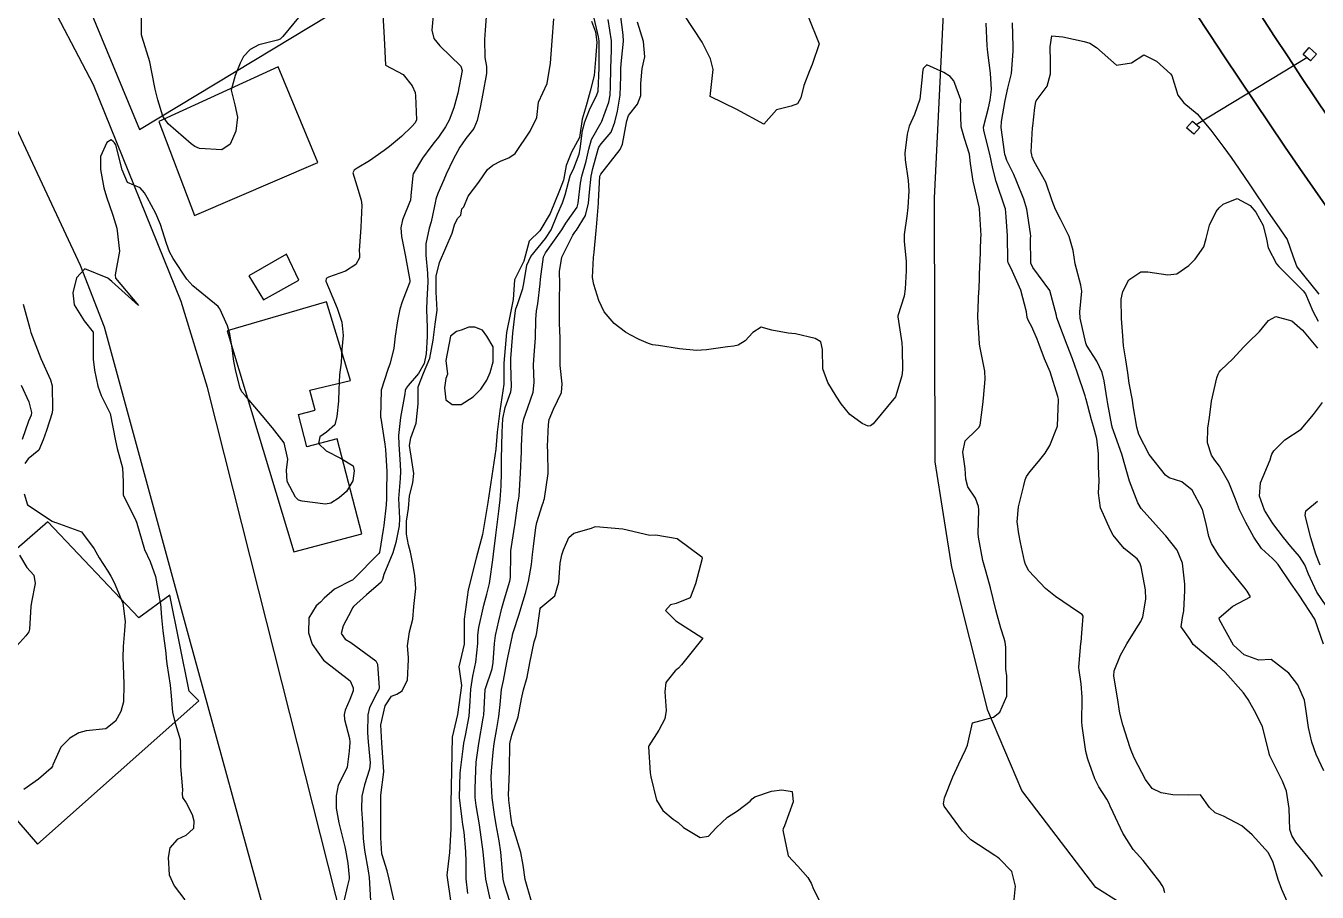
# Model space of a CAD drawing. Header units: metres. Extents: x 318500 to 325275, y 7408834 to 7428799.
# Drawn here: x 323110.9 to 323206.3, y 7421034.1 to 7421098.1 of the extents above; entities that cross this region are included whole.
import ezdxf

# ---------------------------------------------------------------- set-up
doc = ezdxf.new("R2010")
doc.units = ezdxf.units.M
doc.header["$MEASUREMENT"] = 0
for name, color, linetype in [('Curvas de Nivel 1m', 11, 'Continuous'), ('Curvas de Nivel 5m', 15, 'Continuous'), ('Divisas', 45, 'Continuous'), ('Edificações', 30, 'Continuous'), ('Hidrografia', 140, 'Continuous'), ('Linha Férrea', 20, 'Continuous'), ('Pórticos', 45, 'Continuous'), ('Vias Primárias', 230, 'Continuous')]:
    doc.layers.add(name, color=color, linetype=linetype)

msp = doc.modelspace()

# ---------------------------------------------------------------- linework, layer by layer
at = {"layer": 'Curvas de Nivel 1m', "flags": 128}
for points, elevation in [([(323137.288, 7421098.956), (323137.405, 7421097.212), (323137.49, 7421095.21), (323138.798, 7421094.505), (323139.475, 7421093.675), (323139.685, 7421093.178), (323139.7, 7421092.944), (323139.78, 7421091.177), (323139.678, 7421090.935), (323139.432, 7421090.665), (323138.666, 7421089.947), (323137.795, 7421089.204), (323137.407, 7421088.892), (323136.302, 7421088.13), (323135.393, 7421087.59), (323135.183, 7421087.451), (323135.084, 7421087.243), (323135.376, 7421086.302), (323135.7, 7421085.235), (323135.735, 7421084.853), (323135.681, 7421083.235), (323135.56, 7421081.484), (323135.569, 7421081.236), (323135.575, 7421080.967), (323135.299, 7421080.492), (323134.545, 7421079.993), (323133.284, 7421079.548), (323133.109, 7421079.436), (323133.092, 7421079.263), (323133.273, 7421078.775), (323133.922, 7421077.253), (323134.276, 7421076.213), (323134.374, 7421075.249), (323134.27, 7421074.193), (323134.217, 7421073.25), (323134.106, 7421072.331), (323134.041, 7421071.251), (323134.023, 7421070.39), (323133.892, 7421069.253), (323133.758, 7421068.636), (323133.133, 7421068.106), (323132.632, 7421067.763), (323132.551, 7421067.269), (323133.112, 7421066.724), (323134.183, 7421066.17), (323135.096, 7421065.619), (323135.178, 7421065.239), (323135.083, 7421064.515), (323134.614, 7421063.705), (323134.081, 7421063.25), (323133.468, 7421062.852), (323133.063, 7421062.779), (323131.344, 7421063.008), (323131.067, 7421063.074), (323130.837, 7421063.294), (323130.235, 7421064.457), (323130.188, 7421065.304), (323130.29, 7421066.114), (323130.003, 7421067.307), (323129.136, 7421068.413), (323128.378, 7421069.328), (323127.164, 7421070.771), (323126.89, 7421071.067), (323126.763, 7421071.346), (323126.44, 7421072.603), (323126.287, 7421073.354), (323126.165, 7421074.307), (323126, 7421075.358), (323125.83, 7421075.955), (323125.248, 7421077.204), (323125.187, 7421077.308), (323125.124, 7421077.372), (323123.273, 7421078.914), (323122.808, 7421079.405), (323121.797, 7421080.913), (323121.537, 7421081.418), (323121.309, 7421082.022), (323120.866, 7421083.427), (323120.533, 7421084.242), (323119.884, 7421085.442), (323119.693, 7421085.775), (323119.367, 7421086.156), (323118.447, 7421086.54), (323118.048, 7421087.47), (323117.577, 7421089.308), (323117.47, 7421089.479), (323117.411, 7421089.546), (323117.217, 7421089.678), (323116.915, 7421089.485), (323116.429, 7421088.455), (323116.435, 7421087.489), (323116.699, 7421086.154), (323116.888, 7421085.485), (323117.34, 7421084.132), (323117.546, 7421083.477), (323117.639, 7421083.161), (323117.843, 7421081.472), (323117.524, 7421079.718), (323117.544, 7421079.476), (323119.25, 7421077.45), (323117.276, 7421079.23), (323116.991, 7421079.483), (323115.287, 7421080.167), (323114.674, 7421079.509), (323114.397, 7421078.379), (323114.499, 7421077.511), (323115.232, 7421076.314), (323115.902, 7421075.493), (323115.909, 7421074.797), (323115.893, 7421073.493), (323115.999, 7421072.677), (323116.24, 7421071.484), (323116.481, 7421070.798), (323117.15, 7421069.47), (323117.545, 7421067.466), (323117.683, 7421066.892), (323118.061, 7421065.46), (323118.121, 7421064.419), (323118.11, 7421063.46), (323119.042, 7421061.568), (323119.1, 7421061.449), (323119.121, 7421061.367), (323119.684, 7421059.44), (323120.116, 7421058.549), (323120.51, 7421057.427), (323120.853, 7421055.53), (323120.866, 7421055.421), (323120.945, 7421054.42), (323121.055, 7421053.418), (323121.274, 7421051.775), (323121.289, 7421051.414), (323121.33, 7421050.988), (323121.581, 7421049.409), (323121.65, 7421048.626), (323121.758, 7421047.406), (323121.972, 7421046.534), (323122.315, 7421045.398), (323122.358, 7421043.845), (323122.34, 7421043.397), (323122.494, 7421041.675), (323122.486, 7421041.394), (323122.493, 7421041.12), (323122.763, 7421040.734), (323123.22, 7421039.85), (323123.347, 7421039.384), (323123.301, 7421038.825), (323122.734, 7421038.313), (323122.103, 7421038.026), (323121.563, 7421037.407), (323121.429, 7421036.69), (323121.525, 7421035.407), (323121.88, 7421034.6), (323122.672, 7421033.569)], 736), ([(323131.54, 7421099.29), (323129.916, 7421097.314), (323129.708, 7421097.126), (323129.516, 7421097.049), (323128.14, 7421096.705), (323127.505, 7421096.366), (323126.997, 7421095.848), (323126.747, 7421095.351), (323126.394, 7421094.439), (323126.106, 7421093.36), (323126.371, 7421092.278), (323126.551, 7421091.353), (323126.445, 7421090.335), (323126.01, 7421089.361), (323125.404, 7421088.962), (323123.748, 7421089.052), (323123.407, 7421089.204), (323123.136, 7421089.403), (323121.432, 7421090.877), (323121.055, 7421091.426), (323120.665, 7421092.644), (323120.475, 7421093.435), (323120.232, 7421094.685), (323120.086, 7421095.441), (323119.517, 7421097.267), (323119.481, 7421097.451), (323119.462, 7421099.374)], 737), ([(323144.963, 7421099.109), (323144.852, 7421097.788), (323144.805, 7421097.111), (323144.843, 7421095.766), (323144.955, 7421095.108), (323144.959, 7421094.582), (323144.689, 7421093.112), (323144.484, 7421092.086), (323144.255, 7421091.118), (323144.022, 7421090.53), (323143.42, 7421089.788), (323143.147, 7421089.401), (323142.998, 7421089.136), (323142.503, 7421088.245), (323141.973, 7421087.151), (323141.794, 7421086.743), (323141.368, 7421085.716), (323141.219, 7421085.305), (323141.186, 7421085.162), (323140.857, 7421083.645), (323140.723, 7421083.166), (323140.475, 7421082.012), (323140.478, 7421081.168), (323140.604, 7421079.853), (323140.63, 7421079.166), (323140.558, 7421077.87), (323140.523, 7421077.167), (323140.568, 7421075.835), (323140.567, 7421075.167), (323140.488, 7421073.89), (323140.347, 7421073.169), (323139.94, 7421072.421), (323139.176, 7421071.553), (323139.01, 7421071.345), (323138.954, 7421071.183), (323138.912, 7421070.929), (323138.593, 7421069.188), (323138.456, 7421067.864), (323138.478, 7421067.19), (323138.579, 7421065.707), (323138.601, 7421065.187), (323138.573, 7421064.676), (323138.464, 7421063.189), (323138.52, 7421061.716), (323138.497, 7421061.188), (323138.252, 7421059.961), (323138.028, 7421059.195), (323137.379, 7421057.589), (323137.265, 7421057.206), (323137.182, 7421057.012), (323136.984, 7421056.843), (323136.101, 7421056.095), (323135.141, 7421055.228), (323135.059, 7421055.129), (323134.955, 7421054.908), (323134.377, 7421053.8), (323134.212, 7421053.241), (323134.512, 7421052.822), (323134.923, 7421052.558), (323136.773, 7421051.211), (323136.906, 7421050.96), (323137.029, 7421049.208), (323136.998, 7421049.088), (323136.875, 7421048.868), (323136.315, 7421047.758), (323136.183, 7421047.217), (323136.154, 7421045.9), (323136.207, 7421045.216), (323136.356, 7421043.665), (323136.314, 7421043.215), (323135.946, 7421042.055), (323135.749, 7421041.22), (323135.723, 7421040.258), (323135.792, 7421039.22), (323135.855, 7421038.097), (323135.952, 7421037.218), (323136.215, 7421035.697), (323136.28, 7421035.214), (323136.393, 7421033.493)], 734), ([(323143.581, 7421034.018), (323143.454, 7421035.119), (323143.463, 7421036.364), (323143.439, 7421037.119), (323143.298, 7421038.565), (323143.22, 7421039.123), (323143.151, 7421039.521), (323142.962, 7421041.127), (323143.02, 7421042.903), (323143.044, 7421043.126), (323143.234, 7421044.714), (323143.292, 7421045.123), (323143.404, 7421045.69), (323143.668, 7421047.118), (323143.749, 7421048.234), (323143.788, 7421049.116), (323143.942, 7421050.066), (323144.177, 7421051.111), (323144.305, 7421052.491), (323144.316, 7421053.109), (323144.386, 7421053.661), (323144.701, 7421055.104), (323144.754, 7421055.312), (323144.976, 7421056.141), (323145.173, 7421056.912), (323145.208, 7421057.098), (323145.426, 7421058.675), (323145.471, 7421059.095), (323145.64, 7421060.484), (323145.725, 7421061.093), (323145.874, 7421062.275), (323145.959, 7421063.091), (323146.034, 7421064.137), (323146.058, 7421065.09), (323146.076, 7421066.119), (323146.096, 7421067.09), (323146.119, 7421068.107), (323146.173, 7421069.09), (323146.333, 7421069.914), (323146.752, 7421071.084), (323146.814, 7421071.445), (323146.747, 7421073.085), (323146.754, 7421073.537), (323146.878, 7421075.084), (323146.907, 7421075.409), (323147.095, 7421077.082), (323147.129, 7421077.204), (323147.257, 7421077.519), (323147.633, 7421078.716), (323147.712, 7421079.074), (323147.944, 7421080.426), (323148.225, 7421081.066), (323149.324, 7421082.4), (323149.732, 7421083.044), (323150.197, 7421084.188), (323150.567, 7421085.032), (323150.766, 7421085.632), (323151.142, 7421087.024), (323151.396, 7421087.595), (323151.802, 7421088.62), (323151.881, 7421089.015), (323152.055, 7421090.39), (323152.22, 7421091.012), (323152.569, 7421091.893), (323153.112, 7421093.004), (323153.195, 7421093.281), (323153.269, 7421095.002), (323153.274, 7421095.222), (323153.28, 7421097.002), (323153.232, 7421097.295), (323152.839, 7421099.007)], 734), ([(323146.674, 7421033.434), (323146.282, 7421034.672), (323146.189, 7421035.078), (323146.131, 7421035.646), (323146.017, 7421037.081), (323145.893, 7421037.922), (323145.672, 7421039.086), (323145.538, 7421039.869), (323145.381, 7421041.091), (323145.311, 7421042.573), (323145.335, 7421043.092), (323145.457, 7421044.454), (323145.529, 7421045.093), (323145.724, 7421046.208), (323145.877, 7421047.09), (323145.96, 7421047.993), (323146.071, 7421049.088), (323146.21, 7421049.767), (323146.467, 7421051.084), (323146.532, 7421051.466), (323146.868, 7421053.081), (323146.88, 7421053.131), (323146.933, 7421053.304), (323147.38, 7421054.648), (323147.502, 7421055.072), (323147.837, 7421056.207), (323148.06, 7421057.064), (323148.276, 7421058.335), (323148.352, 7421059.06), (323148.421, 7421059.657), (323148.611, 7421061.056), (323148.683, 7421061.418), (323149.065, 7421062.687), (323149.164, 7421062.953), (323149.194, 7421063.048), (323149.232, 7421063.208), (323149.518, 7421065.044), (323149.481, 7421066.678), (323149.468, 7421067.045), (323149.528, 7421068.661), (323149.582, 7421069.044), (323149.911, 7421069.792), (323150.488, 7421071.03), (323150.549, 7421071.66), (323150.393, 7421073.032), (323150.396, 7421073.848), (323150.41, 7421075.032), (323150.36, 7421076.152), (323150.345, 7421077.034), (323150.359, 7421077.938), (323150.364, 7421079.034), (323150.352, 7421079.976), (323150.525, 7421081.032), (323151.326, 7421082.643), (323151.479, 7421082.868), (323151.595, 7421083.017), (323152.267, 7421084.09), (323152.49, 7421085.009), (323152.556, 7421085.825), (323152.695, 7421087.007), (323152.822, 7421087.58), (323153.206, 7421089.002), (323153.258, 7421089.156), (323153.416, 7421089.392), (323154.155, 7421090.263), (323154.436, 7421090.985), (323154.639, 7421091.795), (323154.831, 7421092.98), (323154.876, 7421094.372), (323154.882, 7421094.979), (323154.921, 7421095.556), (323155.085, 7421096.977), (323155.057, 7421097.447), (323154.855, 7421098.98)], 736), ([(323168.709, 7421098.793), (323169.52, 7421096.78), (323169.02, 7421095.264), (323168.825, 7421094.79), (323168.387, 7421093.704), (323168.177, 7421092.799), (323167.921, 7421092.346), (323167.46, 7421092.171), (323166.368, 7421091.915), (323165.44, 7421090.84), (323163.456, 7421091.934), (323161.47, 7421092.89), (323161.692, 7421094.887), (323161.502, 7421095.666), (323160.89, 7421096.899), (323159.55, 7421098.92)], 738), ([(323183.915, 7421033.348), (323184.045, 7421034.58), (323183.769, 7421035.643), (323182.863, 7421036.598), (323182.721, 7421036.693), (323182.498, 7421036.827), (323180.741, 7421037.997), (323180.132, 7421038.629), (323178.777, 7421040.481), (323178.721, 7421040.651), (323178.784, 7421041.087), (323179.408, 7421042.641), (323179.84, 7421043.609), (323180.351, 7421044.627), (323180.482, 7421044.978), (323180.86, 7421046.62), (323182.421, 7421047.048), (323182.868, 7421047.407), (323183.397, 7421048.592), (323183.384, 7421050.112), (323183.32, 7421050.594), (323183.321, 7421052.208), (323183.279, 7421052.595), (323183.194, 7421052.848), (323182.95, 7421053.62), (323182.677, 7421054.603), (323182.585, 7421054.984), (323182.181, 7421056.608), (323181.859, 7421057.753), (323181.635, 7421058.614), (323181.303, 7421060.35), (323181.285, 7421060.618), (323181.32, 7421062.364), (323181.294, 7421062.618), (323181.076, 7421063.236), (323180.516, 7421064.06), (323180.368, 7421064.631), (323180.309, 7421065.425), (323180.155, 7421066.634), (323180.311, 7421067.454), (323181.145, 7421068.268), (323181.328, 7421068.438), (323181.422, 7421068.617), (323181.63, 7421070.151), (323181.681, 7421070.615), (323181.801, 7421072.004), (323181.767, 7421072.614), (323181.395, 7421074.451), (323181.372, 7421074.619), (323181.25, 7421076.62), (323181.338, 7421078.56), (323181.343, 7421078.619), (323181.41, 7421080.518), (323181.414, 7421080.619), (323181.486, 7421082.461), (323181.488, 7421082.618), (323181.381, 7421084.598), (323181.378, 7421084.62), (323181.362, 7421084.739), (323180.917, 7421086.627), (323180.713, 7421087.947), (323180.63, 7421088.638), (323180.273, 7421089.796), (323180.011, 7421090.644), (323179.962, 7421092.146), (323179.988, 7421092.645), (323179.484, 7421094.04), (323179.202, 7421094.369), (323178.752, 7421094.661), (323177.498, 7421095.232), (323177.224, 7421094.954), (323177.164, 7421094.685), (323177.151, 7421094.347), (323176.962, 7421092.685), (323176.58, 7421091.562), (323176.188, 7421090.693), (323176.026, 7421090.099), (323175.868, 7421088.695), (323175.881, 7421088.219), (323176.099, 7421086.693), (323176.147, 7421085.924), (323176.075, 7421084.693), (323175.999, 7421084.045), (323175.817, 7421082.695), (323175.813, 7421082.208), (323175.967, 7421080.693), (323175.971, 7421080.022), (323175.882, 7421078.694), (323175.813, 7421078.154), (323175.343, 7421076.699), (323175.332, 7421076.616), (323175.64, 7421074.696), (323175.67, 7421074.248), (323175.68, 7421072.695), (323175.629, 7421072.26), (323175.17, 7421070.7), (323173.527, 7421068.724), (323173.32, 7421068.555), (323173.147, 7421068.543), (323172.706, 7421068.737), (323171.798, 7421069.392), (323171.164, 7421070.183), (323170.797, 7421070.764), (323170.182, 7421071.773), (323169.812, 7421072.774), (323169.78, 7421074.216), (323169.65, 7421074.776), (323169.232, 7421075.011), (323167.786, 7421075.353), (323167.236, 7421075.401), (323166.041, 7421075.631), (323165.24, 7421075.857), (323164.631, 7421075.451), (323164.053, 7421074.852), (323163.547, 7421074.535), (323163.224, 7421074.461), (323162.755, 7421074.399), (323161.219, 7421074.173), (323160.458, 7421074.141), (323159.22, 7421074.264), (323157.663, 7421074.496), (323157.224, 7421074.559), (323156.924, 7421074.643), (323156.235, 7421074.955), (323155.559, 7421075.291), (323155.235, 7421075.475), (323154.391, 7421076.132), (323153.661, 7421076.994), (323153.262, 7421077.818), (323152.89, 7421079.004), (323152.781, 7421079.511), (323152.849, 7421081.005), (323152.922, 7421081.396), (323153.067, 7421083.003), (323153.087, 7421083.249), (323153.23, 7421085.001), (323153.234, 7421085.129), (323153.341, 7421087), (323153.347, 7421087.044), (323153.391, 7421087.148), (323154.83, 7421088.979), (323155.015, 7421089.377), (323155.31, 7421090.972), (323155.326, 7421091.088), (323155.448, 7421091.481), (323156.104, 7421092.317), (323156.355, 7421092.957), (323156.363, 7421093.841), (323156.447, 7421094.956), (323156.643, 7421095.812), (323156.56, 7421096.954), (323156.117, 7421098.386)], 737), ([(323195.058, 7421034.071), (323194.961, 7421034.436), (323194.878, 7421034.614), (323194.704, 7421034.884), (323193.455, 7421036.453), (323192.732, 7421037.286), (323191.964, 7421038.472), (323191.255, 7421040.001), (323191.038, 7421040.486), (323190.958, 7421040.664), (323190.785, 7421041.005), (323190.2, 7421041.905), (323189.892, 7421042.504), (323189.379, 7421043.955), (323189.236, 7421044.514), (323188.963, 7421046.414), (323188.95, 7421046.519), (323188.94, 7421046.598), (323188.97, 7421048.519), (323188.895, 7421049.507), (323188.73, 7421050.522), (323188.716, 7421050.719), (323188.873, 7421052.521), (323188.879, 7421052.582), (323188.947, 7421053.261), (323189.027, 7421054.519), (323188.962, 7421054.635), (323188.626, 7421054.862), (323186.981, 7421055.966), (323186.247, 7421056.551), (323185.009, 7421057.848), (323184.765, 7421058.322), (323184.69, 7421058.575), (323184.405, 7421059.954), (323184.271, 7421060.582), (323184.157, 7421061.48), (323184.261, 7421062.582), (323184.663, 7421064.154), (323184.751, 7421064.575), (323184.845, 7421064.823), (323185.099, 7421065.159), (323185.734, 7421065.937), (323186.225, 7421066.553), (323186.569, 7421067.108), (323187.15, 7421068.54), (323187.224, 7421070.485), (323187.218, 7421070.54), (323187.173, 7421070.745), (323186.597, 7421072.549), (323186.176, 7421073.517), (323185.775, 7421074.562), (323185.635, 7421074.965), (323185.243, 7421075.871), (323184.987, 7421076.314), (323184.899, 7421076.575), (323184.853, 7421076.979), (323184.418, 7421078.583), (323183.721, 7421080.176), (323183.498, 7421080.597), (323183.458, 7421080.744), (323183.447, 7421082.598), (323183.351, 7421083.994), (323183.287, 7421084.601), (323183.257, 7421084.705), (323182.606, 7421086.608), (323182.355, 7421087.566), (323182.15, 7421088.619), (323181.695, 7421090.367), (323181.679, 7421090.626), (323182.037, 7421092.046), (323182.166, 7421092.62), (323182.255, 7421093.395), (323182.19, 7421094.62), (323181.987, 7421096.149), (323181.95, 7421096.624), (323181.874, 7421098.296)], 738), ([(323204.584, 7421032.389), (323203.719, 7421034.315), (323203.439, 7421035.051), (323203.071, 7421036.325), (323202.73, 7421037.026), (323201.51, 7421038.349), (323200.76, 7421039.016), (323199.408, 7421039.736), (323198.774, 7421039.99), (323198.378, 7421040.386), (323197.712, 7421041.318), (323196.789, 7421041.279), (323195.669, 7421041.307), (323194.79, 7421041.459), (323194.136, 7421041.789), (323193.63, 7421042.452), (323192.823, 7421044.005), (323192.63, 7421044.463), (323192.512, 7421044.788), (323191.953, 7421046.474), (323191.743, 7421047.351), (323191.562, 7421048.48), (323191.303, 7421050.085), (323191.323, 7421050.484), (323191.781, 7421051.623), (323192.265, 7421052.47), (323192.951, 7421053.562), (323193.302, 7421054.111), (323193.447, 7421054.455), (323193.66, 7421055.773), (323193.644, 7421056.453), (323193.329, 7421058.143), (323193.228, 7421058.458), (323193.023, 7421058.748), (323192.067, 7421059.511), (323191.259, 7421060.487), (323191.046, 7421060.863), (323190.31, 7421062.501), (323190.175, 7421063.592), (323190.209, 7421064.503), (323190.174, 7421065.572), (323190.168, 7421066.504), (323190.042, 7421067.601), (323189.796, 7421068.51), (323189.661, 7421069.018), (323189.254, 7421070.519), (323189.235, 7421070.583), (323189.174, 7421070.778), (323188.598, 7421072.526), (323188.237, 7421073.508), (323187.843, 7421074.534), (323187.246, 7421076.153), (323187.135, 7421076.428), (323187.097, 7421076.542), (323187.07, 7421076.725), (323186.563, 7421078.551), (323185.305, 7421080.26), (323185.166, 7421080.572), (323185.155, 7421082.4), (323185.157, 7421082.573), (323185.142, 7421082.763), (323184.877, 7421084.577), (323184.655, 7421085.296), (323184.139, 7421086.589), (323183.923, 7421087.12), (323183.406, 7421088.163), (323183.286, 7421088.478), (323183.255, 7421088.602), (323183.217, 7421088.799), (323182.979, 7421090.607), (323183.003, 7421091.05), (323183.27, 7421092.603), (323183.479, 7421093.5), (323183.75, 7421094.596), (323183.868, 7421096.242), (323183.858, 7421096.595), (323183.808, 7421098.334)], 739), ([(323206.812, 7421043.082), (323206.254, 7421044.286), (323205.939, 7421045.194), (323205.686, 7421046.292), (323205.492, 7421047.676), (323205.377, 7421048.295), (323204.897, 7421049.445), (323204.237, 7421050.31), (323202.925, 7421051.313), (323202.015, 7421051.252), (323200.93, 7421051.661), (323200.143, 7421052.368), (323199.103, 7421054.234), (323199.089, 7421054.379), (323200.09, 7421055.252), (323200.98, 7421055.704), (323201.407, 7421055.93), (323201.148, 7421056.358), (323200.993, 7421056.558), (323199.524, 7421058.375), (323199.027, 7421059.035), (323198.527, 7421059.88), (323198.329, 7421060.391), (323198.128, 7421061.319), (323197.857, 7421062.398), (323197.091, 7421063.818), (323196.333, 7421064.422), (323195.399, 7421064.732), (323195.105, 7421064.934), (323193.905, 7421066.452), (323193.142, 7421067.926), (323192.995, 7421068.462), (323192.74, 7421070.041), (323192.668, 7421070.468), (323192.433, 7421071.715), (323192.335, 7421072.473), (323192.185, 7421073.446), (323192.011, 7421074.478), (323191.966, 7421075.211), (323191.868, 7421076.484), (323191.842, 7421077.914), (323191.954, 7421078.483), (323192.417, 7421079.355), (323193.302, 7421079.931), (323193.814, 7421079.951), (323195.299, 7421079.708), (323195.948, 7421079.782), (323196.85, 7421080.417), (323197.315, 7421080.878), (323197.941, 7421081.786), (323198.121, 7421082.402), (323198.368, 7421083.376), (323198.867, 7421084.395), (323199.087, 7421084.67), (323199.368, 7421084.95), (323200.404, 7421085.346), (323201.367, 7421084.842), (323201.793, 7421084.354), (323202.334, 7421083.357), (323202.573, 7421082.341), (323202.699, 7421081.715), (323203.312, 7421080.532), (323203.487, 7421080.328), (323205.284, 7421078.546), (323205.451, 7421078.307), (323205.997, 7421077.029), (323206.384, 7421076.293)], 741), ([(323110.733, 7421077.558), (323111.223, 7421075.764), (323111.276, 7421075.549), (323111.303, 7421075.465), (323112.027, 7421073.542), (323112.74, 7421071.971), (323112.861, 7421071.533), (323112.895, 7421069.79), (323112.86, 7421069.533), (323112.447, 7421068.216), (323112.217, 7421067.539), (323111.88, 7421066.77), (323111.099, 7421066.14), (323110.855, 7421065.792)], 737), ([(323206.779, 7421052.444), (323206.15, 7421054.288), (323204.987, 7421056.069), (323204.807, 7421056.303), (323204.403, 7421056.905), (323203.432, 7421058.324), (323203.247, 7421058.552), (323203.024, 7421058.761), (323202.197, 7421059.507), (323201.637, 7421060.351), (323201.056, 7421061.432), (323200.594, 7421062.365), (323200.294, 7421063.155), (323199.793, 7421064.373), (323199.112, 7421065.591), (323198.766, 7421066.035), (323198.517, 7421066.389), (323198.22, 7421067.307), (323198.254, 7421068.393), (323198.36, 7421069.194), (323198.525, 7421070.39), (323198.909, 7421072.105), (323199, 7421072.392), (323199.07, 7421072.524), (323199.204, 7421072.667), (323200.08, 7421073.514), (323200.887, 7421074.365), (323201.053, 7421074.543), (323201.235, 7421074.725), (323202.052, 7421075.544), (323202.722, 7421076.338), (323203.263, 7421076.65), (323204.45, 7421076.318), (323205.25, 7421075.629), (323206.344, 7421074.293)], 742), ([(323110.591, 7421071.559), (323111.152, 7421070.348), (323111.352, 7421069.548), (323111.323, 7421069.363), (323111.134, 7421068.911), (323110.651, 7421067.557)], 738), ([(323206.975, 7421055.265), (323206.295, 7421056.287), (323205.69, 7421057.613), (323205.406, 7421058.296), (323205.026, 7421058.92), (323204.386, 7421059.662), (323203.843, 7421060.318), (323203.055, 7421061.363), (323202.442, 7421062.339), (323202.063, 7421063.368), (323202.13, 7421064.345), (323202.842, 7421066.059), (323202.929, 7421066.333), (323202.972, 7421066.483), (323203.126, 7421066.71), (323203.924, 7421067.536), (323205.15, 7421068.31), (323206.054, 7421069.41), (323206.709, 7421070.287)], 743), ([(323110.79, 7421063.554), (323111.058, 7421062.731), (323112.866, 7421061.532), (323113.039, 7421061.46), (323113.141, 7421061.426), (323115.029, 7421060.745), (323115.966, 7421059.486), (323116.344, 7421058.821), (323116.994, 7421057.832), (323117.208, 7421057.468), (323117.462, 7421056.986), (323118.1, 7421055.459), (323118.273, 7421054.123), (323118.22, 7421053.457), (323118.11, 7421052.267), (323118.091, 7421051.458), (323118.131, 7421050.218), (323118.157, 7421049.457), (323118.129, 7421048.189), (323117.948, 7421047.459), (323117.548, 7421046.758), (323116.837, 7421046.183), (323115.387, 7421046.044), (323114.834, 7421045.881), (323114.168, 7421045.51), (323113.506, 7421044.834), (323112.927, 7421043.528), (323112.894, 7421043.433), (323112.796, 7421043.285), (323111.863, 7421042.46), (323110.772, 7421041.704)], 737), ([(323206.555, 7421058.285), (323206.227, 7421059.089), (323205.864, 7421060.292), (323205.425, 7421061.936), (323205.482, 7421062.296), (323206.356, 7421063.012)], 744), ([(323148.29, 7421033.438), (323147.819, 7421035.059), (323147.658, 7421036.108), (323147.504, 7421037.062), (323146.917, 7421038.899), (323146.864, 7421039.069), (323146.757, 7421039.727), (323146.615, 7421040.919), (323146.599, 7421041.073), (323146.593, 7421041.253), (323146.659, 7421043.072), (323146.661, 7421043.213), (323146.687, 7421045.081), (323146.704, 7421045.208), (323146.836, 7421045.713), (323147.291, 7421047.073), (323147.535, 7421048.405), (323147.691, 7421049.068), (323147.963, 7421049.995), (323148.153, 7421051.061), (323148.476, 7421052.608), (323148.615, 7421053.055), (323148.676, 7421053.312), (323148.921, 7421055.051), (323148.928, 7421055.083), (323148.962, 7421055.156), (323150.005, 7421056.004), (323150.295, 7421057.03), (323150.388, 7421058.414), (323150.524, 7421059.027), (323150.635, 7421059.407), (323151.029, 7421060.308), (323151.404, 7421060.647), (323152.705, 7421061.003), (323152.944, 7421061.099), (323153.042, 7421061.124), (323155.04, 7421060.97), (323157.033, 7421060.495), (323157.462, 7421060.507), (323159.03, 7421060.245), (323160.858, 7421058.892), (323160.89, 7421058.773), (323160.386, 7421056.899), (323160.004, 7421055.875), (323158.968, 7421055.446), (323158.549, 7421055.342), (323158.186, 7421054.928), (323158.949, 7421054.16), (323160.93, 7421052.89), (323159.366, 7421050.913), (323159.147, 7421050.676), (323158.903, 7421050.467), (323158.197, 7421049.621), (323158.126, 7421048.928), (323158.232, 7421047.553), (323158.134, 7421046.927), (323157.695, 7421046.078), (323156.941, 7421044.939), (323156.919, 7421044.849), (323157.056, 7421042.937), (323157.096, 7421042.637), (323157.524, 7421040.932), (323157.988, 7421040.153), (323158.756, 7421039.525), (323159.12, 7421039.281), (323159.512, 7421038.909), (323160.739, 7421038.154), (323161.353, 7421038.269), (323161.922, 7421038.872), (323162.758, 7421039.656), (323163.487, 7421040.129), (323164.427, 7421040.843), (323164.585, 7421041.03), (323164.775, 7421041.175), (323166.02, 7421041.583), (323166.783, 7421041.685), (323167.535, 7421041.552), (323167.62, 7421040.797), (323166.978, 7421039.031), (323166.881, 7421038.808), (323166.858, 7421038.699), (323167.252, 7421036.802), (323167.962, 7421036.041), (323168.704, 7421035.202), (323168.929, 7421034.778), (323169.123, 7421034.347), (323169.922, 7421032.767)], 737), ([(323110.459, 7421059.013), (323110.995, 7421058.096), (323111.513, 7421057.545), (323111.614, 7421056.91), (323111.332, 7421055.546), (323111.289, 7421055.213), (323111.193, 7421053.547), (323111.136, 7421053.34), (323110.925, 7421053.056), (323109.586, 7421051.57)], 738)]:
    msp.add_lwpolyline(points, dxfattribs=dict(at, elevation=elevation))
at = {"layer": 'Curvas de Nivel 5m', "flags": 128}
for points, elevation in [([(323141.049, 7421099.165), (323140.912, 7421097.784), (323141.069, 7421097.165), (323141.512, 7421096.624), (323143.054, 7421095.137), (323143.154, 7421094.802), (323142.844, 7421093.139), (323142.541, 7421092.057), (323142.19, 7421091.149), (323141.93, 7421090.655), (323141.421, 7421089.883), (323141.097, 7421089.481), (323140.832, 7421089.166), (323140.235, 7421088.338), (323139.542, 7421087.178), (323139.505, 7421087.062), (323139.366, 7421085.552), (323139.331, 7421085.21), (323139.321, 7421085.181), (323138.741, 7421083.787), (323138.635, 7421083.19), (323138.675, 7421082.541), (323138.948, 7421081.185), (323139.282, 7421079.302), (323139.292, 7421079.18), (323139.279, 7421079.126), (323138.729, 7421077.717), (323138.563, 7421077.19), (323138.372, 7421076.323), (323138.198, 7421075.195), (323138.099, 7421074.314), (323137.85, 7421073.2), (323137.666, 7421072.73), (323137.17, 7421071.21), (323137.138, 7421069.21), (323137.149, 7421069.129), (323137.457, 7421067.205), (323137.504, 7421066.814), (323137.602, 7421065.202), (323137.575, 7421063.703), (323137.56, 7421063.203), (323137.541, 7421062.725), (323137.372, 7421061.205), (323137.325, 7421060.917), (323137.046, 7421059.209), (323137.009, 7421059.13), (323135.119, 7421057.238), (323135.053, 7421057.175), (323134.988, 7421057.135), (323133.736, 7421056.492), (323132.968, 7421055.827), (323132.684, 7421055.544), (323132.367, 7421055.269), (323131.835, 7421054.388), (323131.801, 7421053.277), (323132.083, 7421052.434), (323132.91, 7421051.26), (323134.888, 7421049.736), (323135.117, 7421049.228), (323135.1, 7421049.004), (323134.867, 7421048.343), (323134.518, 7421047.572), (323134.451, 7421047.236), (323134.476, 7421046.866), (323134.832, 7421045.474), (323134.872, 7421045.23), (323134.872, 7421045.187), (323134.82, 7421044.54), (323134.665, 7421043.369), (323134.61, 7421043.233), (323134, 7421042.024), (323133.84, 7421041.244), (323133.858, 7421040.341), (323134.049, 7421039.241), (323134.48, 7421037.477), (323134.531, 7421037.233), (323134.705, 7421036.255), (323134.819, 7421035.229), (323134.816, 7421035.101), (323134.684, 7421034.615), (323134.377, 7421033.234)], 735), ([(323145.229, 7421033.645), (323144.901, 7421035.097), (323144.72, 7421037.1), (323144.43, 7421039.105), (323144.183, 7421040.527), (323144.114, 7421041.11), (323144.115, 7421041.775), (323144.159, 7421043.11), (323144.203, 7421043.716), (323144.389, 7421045.107), (323144.721, 7421046.975), (323144.743, 7421047.102), (323144.752, 7421047.201), (323144.859, 7421049.1), (323144.862, 7421049.118), (323144.881, 7421049.174), (323145.371, 7421050.627), (323145.451, 7421051.095), (323145.538, 7421052.479), (323145.619, 7421053.093), (323145.864, 7421054.173), (323146.086, 7421055.089), (323146.277, 7421055.781), (323146.673, 7421057.083), (323146.719, 7421057.357), (323146.742, 7421059.083), (323146.765, 7421059.331), (323147.028, 7421061.08), (323147.042, 7421061.194), (323147.28, 7421062.864), (323147.323, 7421063.076), (323147.373, 7421063.375), (323147.474, 7421065.074), (323147.544, 7421066.643), (323147.554, 7421067.073), (323147.623, 7421068.592), (323147.704, 7421069.072), (323148.005, 7421069.914), (323148.399, 7421071.062), (323148.467, 7421071.775), (323148.427, 7421073.062), (323148.475, 7421073.797), (323148.585, 7421075.06), (323148.602, 7421076.418), (323148.661, 7421077.059), (323148.742, 7421077.573), (323148.921, 7421079.055), (323148.949, 7421079.391), (323149.157, 7421081.052), (323149.313, 7421081.342), (323150.515, 7421083.032), (323150.819, 7421083.546), (323151.349, 7421084.303), (323151.645, 7421084.727), (323151.727, 7421085.016), (323151.896, 7421086.501), (323151.991, 7421087.014), (323152.31, 7421088.102), (323152.518, 7421089.009), (323152.709, 7421089.719), (323153.439, 7421090.961), (323153.454, 7421090.985), (323153.992, 7421092.463), (323154.096, 7421092.991), (323154.121, 7421093.635), (323154.141, 7421094.99), (323154.195, 7421096.304), (323154.19, 7421096.99), (323153.952, 7421098.586)], 735), ([(323206.71, 7421035.272), (323205.999, 7421036.287), (323204.743, 7421037.826), (323204.443, 7421038.305), (323204.312, 7421038.751), (323204.257, 7421040.308), (323204.056, 7421041.574), (323203.769, 7421042.315), (323202.828, 7421044.189), (323202.779, 7421044.331), (323202.764, 7421044.398), (323202.273, 7421046.339), (323201.825, 7421047.301), (323201.223, 7421048.355), (323200.887, 7421048.84), (323199.53, 7421050.374), (323198.918, 7421050.935), (323197.171, 7421052.407), (323197.076, 7421052.542), (323196.944, 7421052.795), (323196.265, 7421053.732), (323196.383, 7421054.419), (323196.483, 7421054.902), (323196.541, 7421056.417), (323196.535, 7421056.879), (323196.365, 7421058.42), (323195.982, 7421059.378), (323195.13, 7421060.439), (323195.041, 7421060.533), (323193.326, 7421062.457), (323193.076, 7421062.885), (323192.464, 7421064.47), (323192.161, 7421065.525), (323191.885, 7421066.479), (323191.18, 7421068.459), (323191.171, 7421068.49), (323191.166, 7421068.506), (323191.151, 7421068.595), (323190.869, 7421070.197), (323190.818, 7421070.495), (323190.586, 7421071.895), (323190.427, 7421072.502), (323190.051, 7421073.346), (323189.29, 7421074.519), (323189.27, 7421074.559), (323189.232, 7421074.679), (323188.815, 7421076.524), (323188.791, 7421076.991), (323188.933, 7421078.523), (323188.866, 7421078.944), (323188.451, 7421080.529), (323188.307, 7421081.517), (323188, 7421082.54), (323187.349, 7421083.842), (323186.998, 7421084.554), (323186.733, 7421085.193), (323186.274, 7421086.561), (323185.405, 7421088.1), (323185.276, 7421088.439), (323185.232, 7421088.573), (323185.184, 7421088.803), (323185.294, 7421090.572), (323185.31, 7421090.704), (323185.463, 7421092.07), (323185.535, 7421092.503), (323185.571, 7421092.569), (323186.379, 7421093.663), (323186.628, 7421094.559), (323186.613, 7421095.449), (323186.589, 7421096.559), (323186.711, 7421097.379), (323187.531, 7421097.3), (323189.113, 7421096.94), (323189.525, 7421096.822), (323190.031, 7421096.512), (323191.501, 7421095.198), (323192.614, 7421095.368), (323193.512, 7421095.959), (323194.464, 7421095.497), (323195.492, 7421094.57), (323195.575, 7421094.439), (323196.025, 7421092.981), (323196.481, 7421092.425), (323197.458, 7421091.605), (323198.47, 7421090.4), (323199.421, 7421089.111), (323199.963, 7421088.382), (323200.551, 7421087.523), (323201.338, 7421086.361), (323201.389, 7421086.291), (323202.71, 7421084.34), (323203.347, 7421083.444), (323204.094, 7421082.322), (323204.516, 7421081.12), (323204.824, 7421080.315), (323205.301, 7421079.687), (323206.436, 7421078.293)], 740)]:
    msp.add_lwpolyline(points, dxfattribs=dict(at, elevation=elevation))
at = {"layer": 'Divisas'}
msp.add_lwpolyline([(323222.421, 7421018.971), (323198.968, 7421028.809), (323189.981, 7421034.468), (323184.497, 7421041.638), (323181.988, 7421047.533), (323179.332, 7421058.123), (323178.101, 7421065.896), (323178.059, 7421085.382), (323179.407, 7421113.164), (323163.638, 7421140.971), (323148.662, 7421166.327), (323140.305, 7421180.791), (323135.405, 7421189.169), (323131.507, 7421194.535), (323124.976, 7421203.529), (323108.061, 7421225.732), (323089.717, 7421251.013), (323075.14, 7421271.352), (323068.953, 7421279.036), (323062.253, 7421285.89), (323053.405, 7421293.832), (323038.944, 7421307.117)], dxfattribs=at)
at = {"layer": 'Edificações'}
for points in [[(323119.33, 7421090.445), (323141.804, 7421104.044), (323136.664, 7421112.587), (323115.684, 7421099.235)], [(323123.388, 7421084.109), (323132.496, 7421088.02), (323129.577, 7421095.079), (323120.748, 7421091.037)], [(323130.175, 7421081.233), (323127.389, 7421079.635), (323128.472, 7421077.882), (323131.103, 7421079.325)], [(323125.807, 7421075.594), (323130.733, 7421059.268), (323135.749, 7421060.578), (323133.915, 7421067.606), (323131.683, 7421067.023), (323131.061, 7421069.407), (323132.288, 7421069.727), (323131.904, 7421071.197), (323134.899, 7421071.911), (323133.146, 7421077.724)]]:
    msp.add_lwpolyline(points, close=True, dxfattribs=at)
msp.add_lwpolyline([(323109.03, 7421040.869), (323111.786, 7421037.67), (323123.708, 7421048.252), (323122.997, 7421048.963), (323121.574, 7421056.072), (323119.263, 7421054.384), (323112.561, 7421061.483), (323096.137, 7421047.189)], dxfattribs=at)
at = {"layer": 'Hidrografia'}
for points in [[(323139.337, 7421028.119), (323137.778, 7421035.08), (323137.62, 7421035.709), (323137.227, 7421036.967), (323137.148, 7421038.146), (323137.148, 7421039.955), (323137.148, 7421041.291), (323137.384, 7421043.021), (323137.227, 7421045.143), (323137.148, 7421046.48), (323137.463, 7421047.895), (323137.935, 7421048.603), (323138.328, 7421048.76), (323138.722, 7421048.996), (323138.957, 7421049.467), (323139.115, 7421049.782), (323139.196, 7421051.297), (323139.196, 7421051.454), (323139.117, 7421052.319), (323139.275, 7421053.341), (323139.511, 7421054.285), (323139.589, 7421055.228), (323139.747, 7421056.565), (323139.668, 7421057.508), (323139.511, 7421058.373), (323139.353, 7421059.238), (323139.196, 7421059.788), (323139.039, 7421060.574), (323139.039, 7421061.518), (323139.196, 7421062.461), (323139.275, 7421063.405), (323139.511, 7421064.348), (323139.589, 7421065.056), (323139.432, 7421065.999), (323139.277, 7421067.12), (323139.356, 7421067.67), (323139.749, 7421068.771), (323139.906, 7421070.186), (323139.906, 7421071.444), (323140.299, 7421072.466), (323140.771, 7421073.567), (323141.007, 7421074.903), (323141.165, 7421076.082), (323141.322, 7421077.104), (323141.243, 7421078.441), (323141.243, 7421079.62), (323141.479, 7421080.642), (323142.428, 7421082.787), (323142.585, 7421083.416), (323142.821, 7421083.888), (323143.057, 7421084.123), (323143.136, 7421084.595), (323143.293, 7421084.752), (323143.608, 7421085.539), (323144.394, 7421086.561), (323145.024, 7421087.504), (323145.417, 7421087.819), (323146.046, 7421088.133), (323146.597, 7421088.369), (323147.069, 7421088.683), (323148.177, 7421090.339), (323148.679, 7421091.343), (323148.805, 7421092.472), (323149.433, 7421093.853), (323149.684, 7421095.358), (323149.809, 7421096.99), (323149.935, 7421098.621)], [(323152.709, 7421098.459), (323153.003, 7421097.676), (323153.1, 7421096.894), (323153.003, 7421095.622), (323152.905, 7421094.448), (323152.611, 7421093.274), (323152.318, 7421092.198), (323152.024, 7421091.22), (323151.828, 7421089.85), (323151.241, 7421088.774), (323150.849, 7421087.796), (323150.654, 7421086.72), (323150.36, 7421085.937), (323149.67, 7421084.252), (323148.887, 7421082.98), (323148.104, 7421082.198), (323147.712, 7421080.73), (323147.027, 7421079.361), (323146.929, 7421077.893), (323146.734, 7421076.915), (323146.44, 7421075.448), (323146.244, 7421073.198), (323146.244, 7421071.632), (323145.951, 7421069.676), (323145.755, 7421068.111), (323145.657, 7421066.839), (323145.063, 7421062.899), (323144.671, 7421060.551), (323144.182, 7421058.79), (323143.595, 7421056.443), (323143.301, 7421054.29), (323143.301, 7421052.432), (323142.91, 7421050.769), (323143.105, 7421049.399), (323142.812, 7421047.247), (323142.42, 7421045.584), (323142.319, 7421040.666), (323142.319, 7421038.807), (323142.221, 7421037.046), (323142.026, 7421035.383), (323142.319, 7421033.329)]]:
    msp.add_lwpolyline(points, dxfattribs=at)
msp.add_lwpolyline([(323142.3, 7421075.192), (323141.964, 7421073.399), (323142.076, 7421072.391), (323141.964, 7421072.054), (323141.852, 7421071.382), (323141.964, 7421070.486), (323142.413, 7421070.15), (323143.085, 7421070.15), (323143.982, 7421070.71), (323144.542, 7421071.27), (323144.991, 7421071.942), (323145.215, 7421072.503), (323145.439, 7421073.287), (323145.439, 7421074.407), (323144.991, 7421075.192), (323144.655, 7421075.64), (323144.094, 7421075.864), (323143.646, 7421075.864), (323143.085, 7421075.64), (323142.749, 7421075.528)], close=True, dxfattribs=at)
at = {"layer": 'Linha Férrea'}
for points in [[(322143.825, 7422393.254, 0.177055), (322348.62, 7422102.056), (322434.806, 7422041.149, -0.110991), (322629.993, 7421830.678), (322682.61, 7421743.599), (322746.773, 7421641.593), (322762.264, 7421616.034), (322784.09, 7421580.598, 0.089131), (322895.412, 7421449.131), (322994.737, 7421367.338, -0.08158), (323134.171, 7421212.836), (323192.504, 7421114.159, 0.09806), (323348.116, 7420944.919), (323507.932, 7420825.984), (323699.619, 7420681.705), (323733.067, 7420655.668, -0.104587), (323843.705, 7420529.863, -0.339852), (323771.4, 7420065.587)], [(323771.4, 7420065.587, 0.339852), (323843.705, 7420529.863, 0.104587), (323733.067, 7420655.668), (323699.619, 7420681.705), (323507.932, 7420825.984), (323348.116, 7420944.919, -0.09806), (323192.504, 7421114.159), (323134.171, 7421212.836, 0.08158), (322994.737, 7421367.338), (322895.412, 7421449.131, -0.089131), (322784.09, 7421580.598), (322762.264, 7421616.034), (322746.773, 7421641.593), (322682.61, 7421743.599), (322629.993, 7421830.678, 0.110991), (322434.806, 7422041.149), (322348.62, 7422102.056, -0.177055), (322143.825, 7422393.254)], [(322140.246, 7422392.292, 0.177815), (322346.493, 7422099.021), (322440.925, 7422031.999, -0.098061), (322613.888, 7421848.216), (322683.948, 7421733.892), (322746.506, 7421634.335), (322780.475, 7421578.692, 0.094269), (322901.272, 7421438.87), (322999.189, 7421358.366, -0.08072), (323136.386, 7421201.409), (323184.599, 7421119.369, 0.102464), (323355.759, 7420933.913), (323510.091, 7420819.318), (323694.288, 7420680.697, -0.007988), (323738.117, 7420646.682, -0.098634), (323840.146, 7420527.887, -0.339824), (323768.602, 7420068.543)], [(323768.602, 7420068.543, 0.339824), (323840.146, 7420527.887, 0.098634), (323738.117, 7420646.682, 0.007988), (323694.288, 7420680.697), (323510.091, 7420819.318), (323355.759, 7420933.913, -0.102464), (323184.599, 7421119.369), (323136.386, 7421201.409, 0.08072), (322999.189, 7421358.366), (322901.272, 7421438.87, -0.094269), (322780.475, 7421578.692), (322746.506, 7421634.335), (322683.948, 7421733.892), (322613.888, 7421848.216, 0.098061), (322440.925, 7422031.999), (322346.493, 7422099.021, -0.177815), (322140.246, 7422392.292)]]:
    msp.add_lwpolyline(points, format="xyb", dxfattribs=at)
at = {"layer": 'Pórticos'}
msp.add_lwpolyline([(323197.377, 7421090.833), (323205.556, 7421095.765)], dxfattribs=at)
for points in [[(323205.824, 7421095.527), (323205.289, 7421096.004), (323205.729, 7421096.497), (323206.264, 7421096.02)], [(323197.205, 7421090.102), (323196.67, 7421090.579), (323197.109, 7421091.072), (323197.644, 7421090.595)]]:
    msp.add_lwpolyline(points, close=True, dxfattribs=at)
at = {"layer": 'Vias Primárias'}
for points in [[(323715.644, 7420145.548, 0), (323709.04, 7420132.939)], [(323831.088, 7420001.787, 0), (323833.844, 7420008.443, 0.220888)], [(323214.165, 7420944.208), (323201.806, 7420939.257, 0.444431), (323201.432, 7420938.242, 0.099943), (323205.069, 7420933.766, 0), (323207.298, 7420931.929, 0.020742)], [(323208.408, 7420983.617, 0.066439), (323188.491, 7420989.011), (323174.333, 7420990.887, -0.021191), (323161.175, 7420990.597, -0.189712), (323150.849, 7420994.905), (323146.537, 7420999.089), (323145.034, 7421001.356), (323140.688, 7421010.119), (323136.674, 7421022.588), (323128.129, 7421056.385), (323124.344, 7421071.406), (323122.393, 7421077.745), (323115.921, 7421093.744), (323108.352, 7421108.153), (323100.663, 7421121.099), (323086.018, 7421145.749), (323072.354, 7421168.571, -0.153578), (323071.885, 7421170.533)], [(323106.129, 7421099.24), (323114.937, 7421080.422), (323116.706, 7421075.882), (323122.985, 7421052.853), (323128.931, 7421031.253), (323135.319, 7421006.92, -0.364056), (323133.778, 7421004.169), (323121.179, 7420999.4), (323107.42, 7420994.439), (323096.695, 7420989.873), (323081.422, 7420981.728)]]:
    msp.add_lwpolyline(points, format="xyb", dxfattribs=at)

doc.saveas('drawing.dxf')
